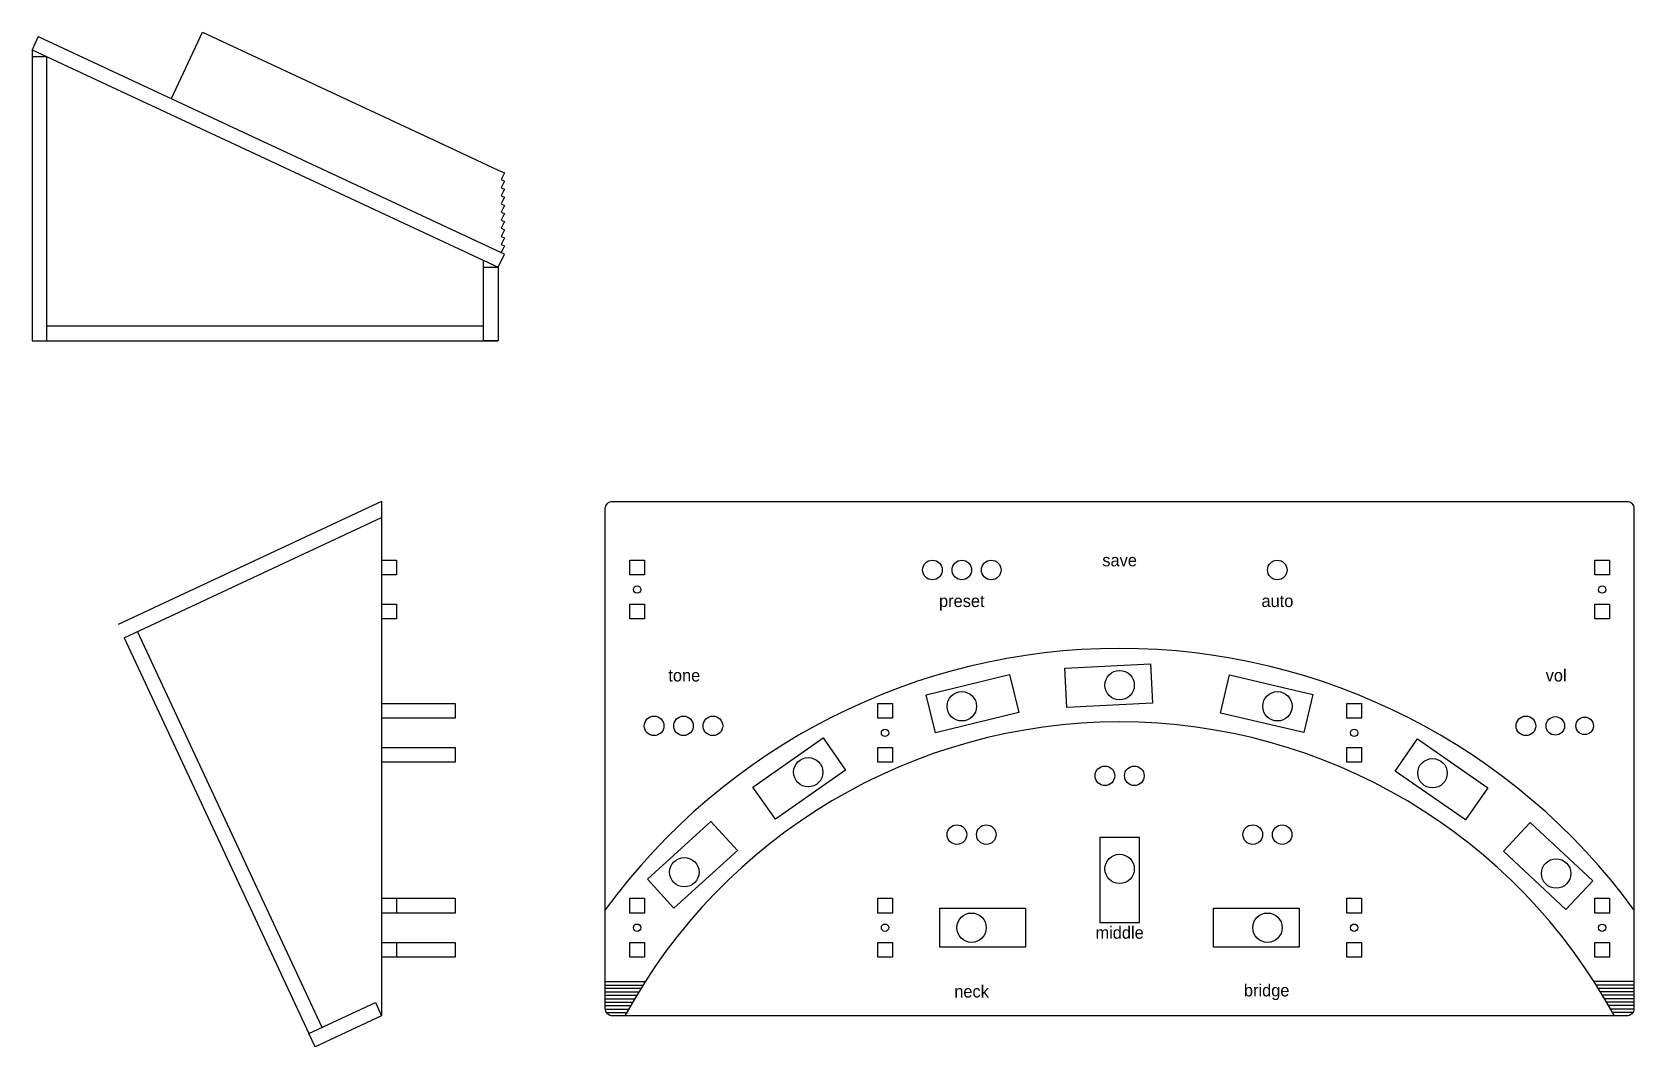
# Model space of a CAD drawing. Extents: x 36 to 690, y -247 to 167.
import ezdxf
from ezdxf.enums import TextEntityAlignment as Align

# ---------------------------------------------------------------- set-up
doc = ezdxf.new("R2010")
doc.units = 0
doc.layers.get('0').update_dxf_attribs({"linetype": 'CONTINUOUS'})
doc.layers.add('TEXT', color=5, linetype='CONTINUOUS')
doc.styles.get("Standard").update_dxf_attribs({"font": 'FreeSans.ttf', "height": 5})

# ---------------------------------------------------------------- blocks, each defined once
blk = doc.blocks.new('FOOTSWITCH')
blk.add_lwpolyline([(-22, -8), (-22, 8), (13, 8), (13, -8)], close=True)
blk.add_circle((0, 0), 6)
blk = doc.blocks.new('SQUARE_HOLE_UNIT')
for points in [[(-3, 6), (-3, 12), (3, 12), (3, 6)], [(-3, -12), (-3, -6), (3, -6), (3, -12)]]:
    blk.add_lwpolyline(points, close=True)
blk.add_circle((0, 0), 1.5)

msp = doc.modelspace()

# ---------------------------------------------------------------- linework, layer by layer
for p, q in [((38.09, 165), (35.55, 159.56)), ((92.52, 139.66), (105.2, 166.85)), ((105.18, 166.81), (203.86, 120.8)), ((35.55, 159.56), (35.55, 40.81)), ((35.55, 159.56), (225.87, 70.81)), ((41.55, 156.76), (35.55, 156.76)), ((41.55, 40.81), (41.55, 156.76)), ((203.86, 120.8), (225.87, 110.53)), ((225.87, 110.53), (228.41, 109.35)), ((228.41, 109.35), (227.14, 106.63)), ((227.14, 106.63), (228.41, 106.04)), ((228.41, 106.04), (227.14, 103.32)), ((227.14, 103.32), (228.41, 102.73)), ((228.41, 102.73), (227.14, 100.01)), ((227.14, 100.01), (228.41, 99.42)), ((228.41, 99.42), (227.14, 96.7)), ((227.14, 96.7), (228.41, 96.11)), ((228.41, 96.11), (227.14, 93.39)), ((227.14, 93.39), (228.41, 92.8)), ((228.41, 92.8), (227.14, 90.08)), ((227.14, 90.08), (228.41, 89.49)), ((228.41, 89.49), (227.14, 86.77)), ((227.14, 86.77), (228.41, 86.18)), ((228.41, 86.18), (227.14, 83.46)), ((227.14, 83.46), (228.41, 82.87)), ((228.41, 82.87), (227.14, 80.15)), ((227.14, 80.15), (228.41, 79.56)), ((228.41, 79.56), (227.14, 76.84)), ((219.87, 70.81), (219.87, 73.61)), ((225.87, 70.81), (228.42, 76.25)), ((228.42, 76.25), (227.14, 76.84)), ((219.87, 46.81), (41.55, 46.81)), ((219.87, 40.81), (219.87, 46.81)), ((35.55, 40.81), (41.55, 40.81)), ((41.55, 40.81), (219.87, 40.81)), ((219.87, 40.81), (225.87, 40.81)), ((178.29, -24.74), (70.67, -74.92)), ((178.29, -24.74), (178.29, -234.74)), ((73.2, -80.36), (178.29, -31.36)), ((178.29, -48.73), (184.29, -48.73)), ((184.29, -48.73), (184.29, -54.73)), ((184.29, -54.73), (178.29, -54.73)), ((178.29, -66.73), (178.29, -72.73)), ((178.29, -66.73), (184.29, -66.73)), ((184.29, -66.73), (184.29, -72.73)), ((154, -239.44), (78.64, -77.83)), ((184.29, -72.73), (178.29, -72.73)), ((73.2, -80.36), (148.56, -241.98)), ((178.29, -107.23), (208.29, -107.23)), ((208.29, -107.23), (208.29, -113.23)), ((208.29, -113.23), (178.29, -113.23)), ((178.29, -125.23), (208.29, -125.23)), ((208.29, -125.23), (208.29, -131.23)), ((208.29, -131.23), (178.29, -131.23)), ((178.29, -186.74), (208.29, -186.74)), ((184.29, -186.74), (184.29, -192.74)), ((208.29, -186.74), (208.29, -192.74)), ((208.29, -192.74), (178.29, -192.74)), ((178.29, -204.74), (208.29, -204.74)), ((184.29, -204.74), (184.29, -210.74)), ((208.29, -204.74), (208.29, -210.74)), ((208.29, -210.74), (178.29, -210.74)), ((269.58, -220.75), (285.86, -220.75)), ((269.58, -222.15), (284.97, -222.15)), ((689.58, -220.75), (673.29, -220.75)), ((689.58, -222.15), (674.18, -222.15)), ((284.1, -223.55), (269.58, -223.55)), ((269.58, -224.94), (283.24, -224.94)), ((269.58, -226.34), (282.39, -226.34)), ((269.58, -227.74), (281.56, -227.74)), ((689.58, -223.55), (675.06, -223.55)), ((689.58, -224.94), (675.92, -224.94)), ((689.58, -226.34), (676.76, -226.34)), ((689.58, -227.74), (677.6, -227.74)), ((269.58, -229.14), (280.74, -229.14)), ((269.58, -230.54), (279.93, -230.54)), ((269.58, -231.94), (279.14, -231.94)), ((270.04, -233.34), (278.35, -233.34)), ((689.58, -229.14), (678.42, -229.14)), ((689.58, -230.54), (679.22, -230.54)), ((689.57, -231.94), (680.02, -231.94)), ((689.11, -233.34), (680.8, -233.34))]:
    msp.add_line(p, q)
msp.add_lwpolyline([(38.09, 165), (227.14, 76.84)])
for points in [[(225.87, 70.81), (225.87, 40.81), (219.87, 40.81), (219.87, 70.81)], [(178.29, -234.74), (151.1, -247.42), (148.56, -241.98), (175.75, -229.3)]]:
    msp.add_lwpolyline(points, close=True)
msp.add_lwpolyline([(269.58, -231.74), (269.58, -27.74, -0.414214), (272.58, -24.74), (686.58, -24.74, -0.414214), (689.58, -27.74), (689.58, -231.74, -0.414214), (686.58, -234.74), (272.58, -234.74, -0.414214)], format="xyb", close=True)
for centre, radius in [((558.05, 108.66), 0), ((403.16, -52.74), 4), ((415.16, -52.74), 4), ((427.16, -52.74), 4), ((543.96, -52.74), 4), ((415.16, -52.74), 0), ((289.53, -116.35), 4), ((289.53, -116.35), 0), ((301.53, -116.35), 4), ((301.53, -116.35), 0), ((301.53, -116.35), 0), ((313.53, -116.35), 4), ((313.53, -116.35), 0), ((645.46, -116.35), 4), ((645.46, -116.35), 0), ((645.46, -116.35), 0), ((657.46, -116.35), 3.77), ((657.46, -116.35), 0), ((669.46, -116.35), 3.58), ((473.58, -136.74), 4), ((485.58, -136.74), 4), ((413.14, -160.74), 4), ((425.14, -160.74), 4), ((421.16, -150.8), 0), ((533.95, -160.74), 4), ((545.95, -160.74), 4)]:
    msp.add_circle(centre, radius)
for radius, start, end in [(260, 36.12893, 143.87107), (230, 28.57188, 151.42812)]:
    msp.add_arc((479.58, -344.74), radius, start, end)

# ---------------------------------------------------------------- block references
for name, p in [('SQUARE_HOLE_UNIT', (282.58, -60.73)), ('SQUARE_HOLE_UNIT', (676.58, -60.73)), ('SQUARE_HOLE_UNIT', (383.81, -119.23)), ('SQUARE_HOLE_UNIT', (575.35, -119.23)), ('SQUARE_HOLE_UNIT', (282.58, -198.74)), ('SQUARE_HOLE_UNIT', (383.81, -198.74)), ('SQUARE_HOLE_UNIT', (575.35, -198.74)), ('FOOTSWITCH', (539.95, -198.74))]:
    msp.add_blockref(name, p)
for name, p, rotation in [('FOOTSWITCH', (479.58, -99.74), 2.91025246794211), ('FOOTSWITCH', (415.15, -108.36), 193.615468217159), ('FOOTSWITCH', (544, -108.36), 346.8394289291243), ('FOOTSWITCH', (352.46, -135.29), 35.03029679330285), ('FOOTSWITCH', (607.32, -135.68), 145.3265400603496), ('FOOTSWITCH', (301.86, -176.09), 222.310712302083), ('FOOTSWITCH', (657.8, -176.63), 316.9130660732229), ('FOOTSWITCH', (479.58, -174.74), 90), ('SQUARE_HOLE_UNIT', (676.58, -198.75), 180), ('FOOTSWITCH', (419.14, -198.74), 180)]:
    msp.add_blockref(name, p, dxfattribs=dict(rotation=rotation))

# ---------------------------------------------------------------- texts
at = {"layer": 'TEXT'}
for s, p in [('save', (479.58, -52.74)), ('preset', (415.15, -69.35)), ('auto', (544, -69.35)), ('tone', (301.86, -99.74)), ('vol', (657.8, -99.74)), ('middle', (479.58, -204.74)), ('neck', (419.14, -228.74)), ('bridge', (539.63, -228.29))]:
    msp.add_text(s, height=5, dxfattribs=at).set_placement(p, align=Align.BOTTOM_CENTER)

doc.saveas('drawing.dxf')
